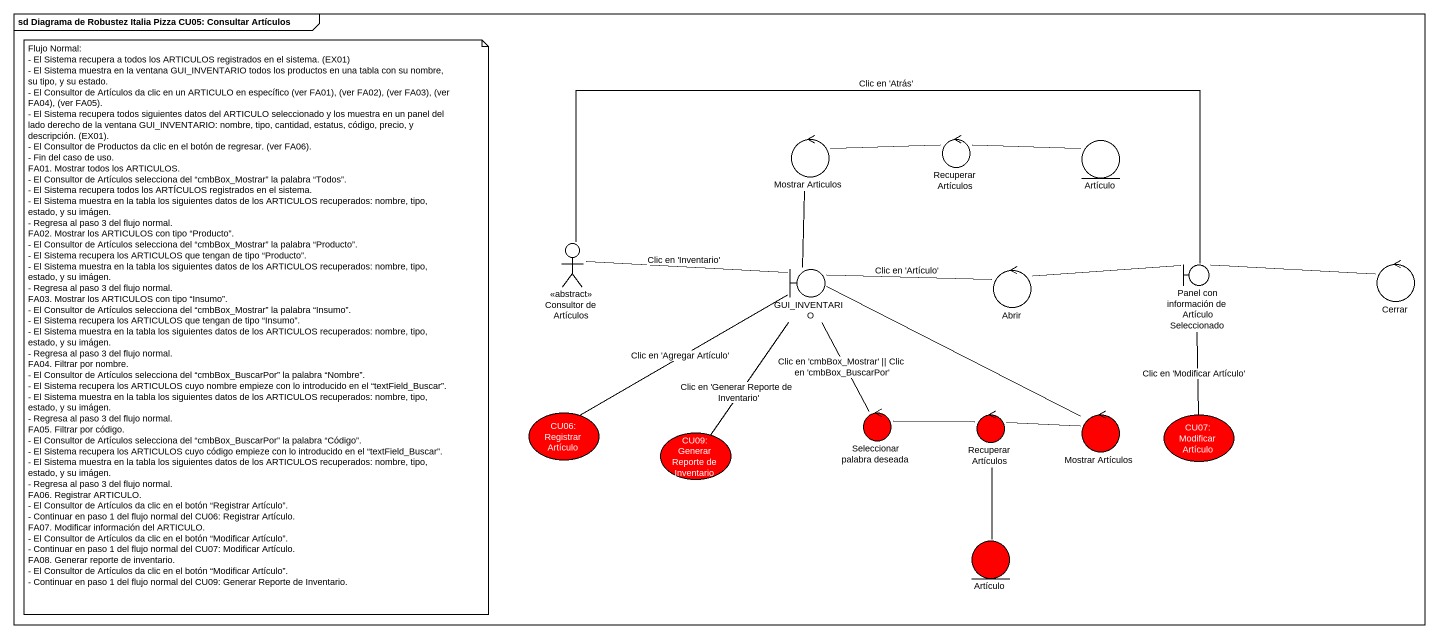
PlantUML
@startuml
mainframe sd Diagrama de Robustez Italia Pizza CU05: Consultar Artículos
control "Mostrar Articulos" as Mostrar_Articulos
control "Recuperar Artículos" as Recuperar_Artículos
entity Artículo
actor "Consultor de Artículos" as Consultor_de_Artículos <<abstract>>
boundary GUI_INVENTARIO
control Abrir
boundary "Panel con información de Artículo Seleccionado" as Panel_con_información_de
control Cerrar
usecase "CU06: Registrar Artículo" as CU06_Registrar_Artículo #FF0000
usecase "CU09: Generar Reporte de Inventario" as CU09_Generar_Reporte_de #FF0000
control "Seleccionar palabra deseada" as Seleccionar_palabra_deseada #FF0000
control "Recuperar Artículos" as Recuperar_Artículos_2 #FF0000
control "Mostrar Artículos" as Mostrar_Artículos #FF0000
usecase "CU07: Modificar Artículo" as CU07_Modificar_Artículo #FF0000
entity "Artículo" as Artículo_2 #FF0000
Mostrar_Articulos -right- Recuperar_Artículos
Recuperar_Artículos -right- Artículo
Consultor_de_Artículos -right- GUI_INVENTARIO : Clic en 'Inventario'
Consultor_de_Artículos -right- Panel_con_información_de : Clic en 'Atrás'
GUI_INVENTARIO -up- Mostrar_Articulos
GUI_INVENTARIO -right- Abrir : Clic en 'Artículo'
GUI_INVENTARIO -left- CU06_Registrar_Artículo : Clic en 'Agregar Artículo'
GUI_INVENTARIO -- CU09_Generar_Reporte_de : Clic en 'Generar Reporte de Inventario'
GUI_INVENTARIO -- Seleccionar_palabra_deseada : Clic en 'cmbBox_Mostrar' || Clic en 'cmbBox_BuscarPor'
GUI_INVENTARIO -right- Mostrar_Artículos
Abrir -right- Panel_con_información_de
Panel_con_información_de -right- Cerrar
Panel_con_información_de -- CU07_Modificar_Artículo : Clic en 'Modificar Artículo'
Seleccionar_palabra_deseada -right- Recuperar_Artículos_2
Recuperar_Artículos_2 -right- Mostrar_Artículos
Recuperar_Artículos_2 -- Artículo_2
note as N1
  Flujo Normal:
  - El Sistema recupera a todos los ARTICULOS registrados en el sistema. (EX01)
  - El Sistema muestra en la ventana GUI_INVENTARIO todos los productos en una tabla con su nombre, su tipo, y su estado.
  - El Consultor de Artículos da clic en un ARTICULO en específico (ver FA01), (ver FA02), (ver FA03), (ver FA04), (ver FA05).
  - El Sistema recupera todos siguientes datos del ARTICULO seleccionado y los muestra en un panel del lado derecho de la ventana GUI_INVENTARIO: nombre, tipo, cantidad, estatus, código, precio, y descripción. (EX01).
  - El Consultor de Productos da clic en el botón de regresar. (ver FA06).
  - Fin del caso de uso.
  FA01. Mostrar todos los ARTICULOS.
  - El Consultor de Artículos selecciona del “cmbBox_Mostrar” la palabra “Todos”.
  - El Sistema recupera todos los ARTÍCULOS registrados en el sistema.
  - El Sistema muestra en la tabla los siguientes datos de los ARTICULOS recuperados: nombre, tipo, estado, y su imágen.
  - Regresa al paso 3 del flujo normal.
  FA02. Mostrar los ARTICULOS con tipo “Producto”.
  - El Consultor de Artículos selecciona del “cmbBox_Mostrar” la palabra “Producto”.
  - El Sistema recupera los ARTICULOS que tengan de tipo “Producto”.
  - El Sistema muestra en la tabla los siguientes datos de los ARTICULOS recuperados: nombre, tipo, estado, y su imágen.
  - Regresa al paso 3 del flujo normal.
  FA03. Mostrar los ARTICULOS con tipo “Insumo”.
  - El Consultor de Artículos selecciona del “cmbBox_Mostrar” la palabra “Insumo”.
  - El Sistema recupera los ARTICULOS que tengan de tipo “Insumo”.
  - El Sistema muestra en la tabla los siguientes datos de los ARTICULOS recuperados: nombre, tipo, estado, y su imágen.
  - Regresa al paso 3 del flujo normal.
  FA04. Filtrar por nombre.
  - El Consultor de Artículos selecciona del “cmbBox_BuscarPor” la palabra “Nombre”.
  - El Sistema recupera los ARTICULOS cuyo nombre empieze con lo introducido en el “textField_Buscar”.
  - El Sistema muestra en la tabla los siguientes datos de los ARTICULOS recuperados: nombre, tipo, estado, y su imágen.
  - Regresa al paso 3 del flujo normal.
  FA05. Filtrar por código.
  - El Consultor de Artículos selecciona del “cmbBox_BuscarPor” la palabra “Código”.
  - El Sistema recupera los ARTICULOS cuyo código empieze con lo introducido en el “textField_Buscar”.
  - El Sistema muestra en la tabla los siguientes datos de los ARTICULOS recuperados: nombre, tipo, estado, y su imágen.
  - Regresa al paso 3 del flujo normal.
  FA06. Registrar ARTICULO.
  - El Consultor de Artículos da clic en el botón “Registrar Artículo”.
  - Continuar en paso 1 del flujo normal del CU06: Registrar Artículo.
  FA07. Modificar información del ARTICULO.
  - El Consultor de Artículos da clic en el botón “Modificar Artículo”.
  - Continuar en paso 1 del flujo normal del CU07: Modificar Artículo.
  FA08. Generar reporte de inventario.
  - El Consultor de Artículos da clic en el botón “Modificar Artículo”.
  - Continuar en paso 1 del flujo normal del CU09: Generar Reporte de Inventario.
end note
@enduml
